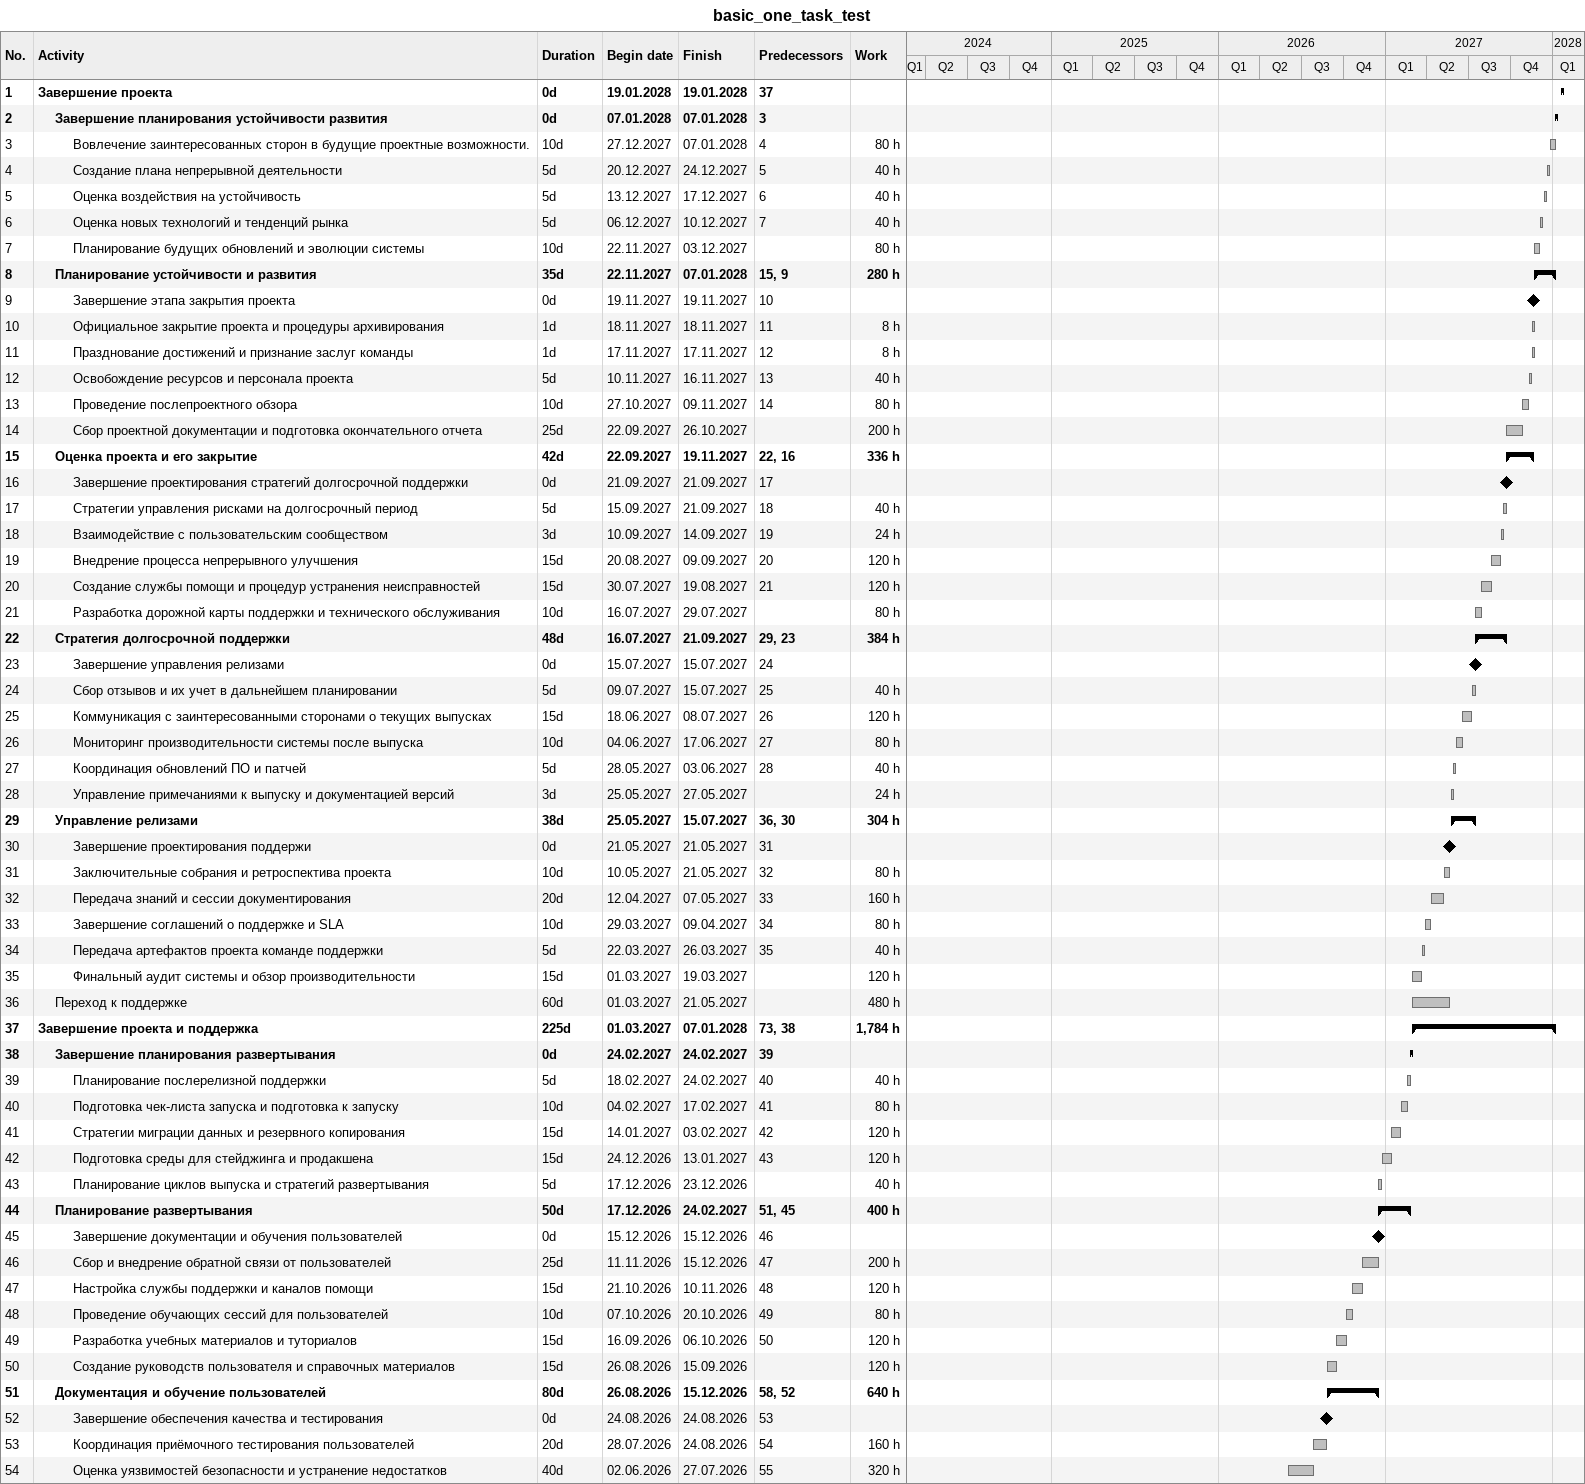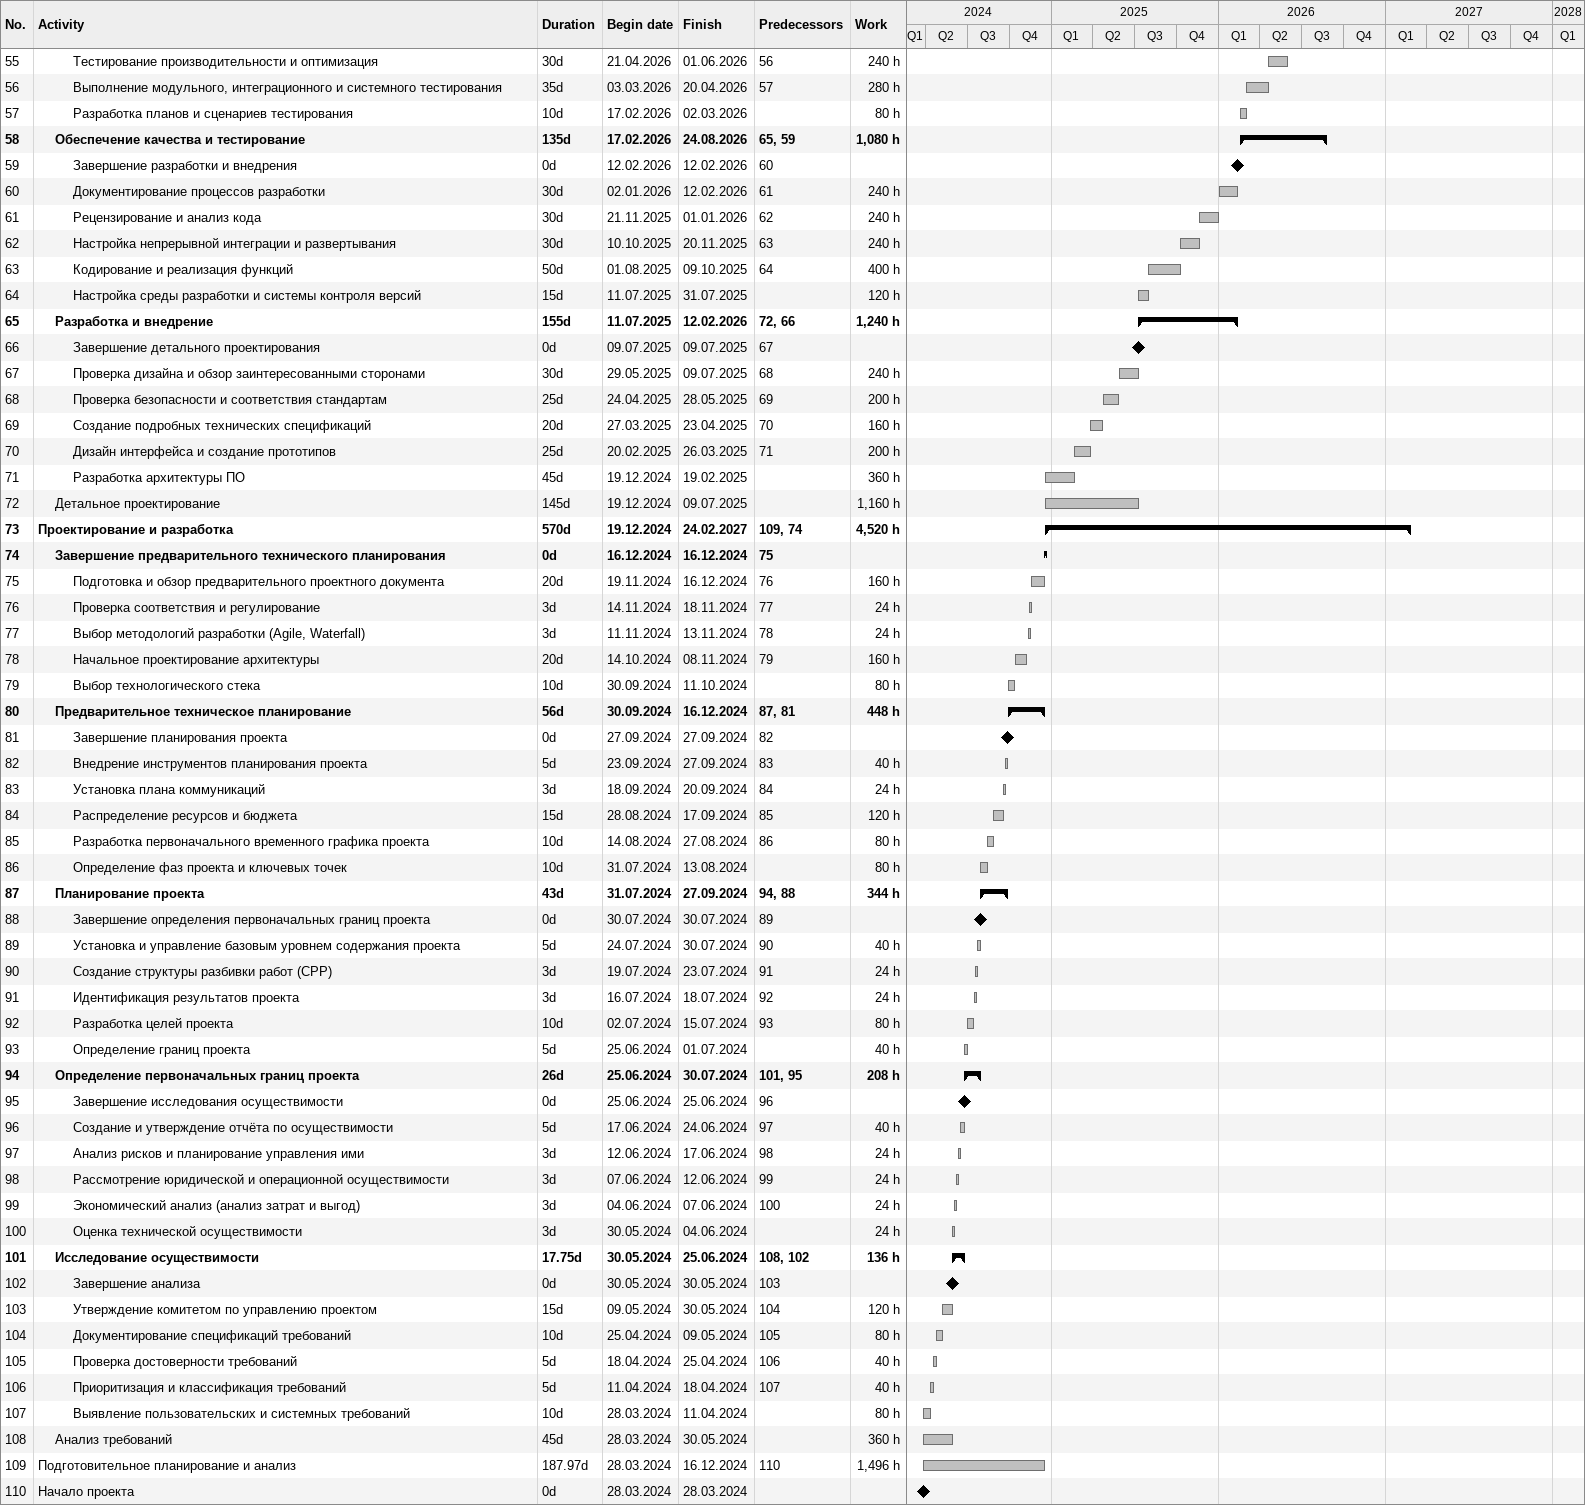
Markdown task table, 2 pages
basic_one_task_test

| ID | Level | Task | Duration | Start | Finish | Predecessors | Work (h) |
|---|---|---|---|---|---|---|---|
| 1 | 1 | **Завершение проекта** | 0d | 2028-01-19 | 2028-01-19 | 37 |  |
| 2 | 2 | **Завершение планирования устойчивости развития** | 0d | 2028-01-07 | 2028-01-07 | 3 |  |
| 3 | 3 | Вовлечение заинтересованных сторон в будущие проектные возможности. | 10d | 2027-12-27 | 2028-01-07 | 4 | 80 |
| 4 | 3 | Создание плана непрерывной деятельности | 5d | 2027-12-20 | 2027-12-24 | 5 | 40 |
| 5 | 3 | Оценка воздействия на устойчивость | 5d | 2027-12-13 | 2027-12-17 | 6 | 40 |
| 6 | 3 | Оценка новых технологий и тенденций рынка | 5d | 2027-12-06 | 2027-12-10 | 7 | 40 |
| 7 | 3 | Планирование будущих обновлений и эволюции системы | 10d | 2027-11-22 | 2027-12-03 |  | 80 |
| 8 | 2 | **Планирование устойчивости и развития** | 35d | 2027-11-22 | 2028-01-07 | 15, 9 | 280 |
| 9 | 3 | Завершение этапа закрытия проекта | 0d | 2027-11-19 | 2027-11-19 | 10 |  |
| 10 | 3 | Официальное закрытие проекта и процедуры архивирования | 1d | 2027-11-18 | 2027-11-18 | 11 | 8 |
| 11 | 3 | Празднование достижений и признание заслуг команды | 1d | 2027-11-17 | 2027-11-17 | 12 | 8 |
| 12 | 3 | Освобождение ресурсов и персонала проекта | 5d | 2027-11-10 | 2027-11-16 | 13 | 40 |
| 13 | 3 | Проведение послепроектного обзора | 10d | 2027-10-27 | 2027-11-09 | 14 | 80 |
| 14 | 3 | Сбор проектной документации и подготовка окончательного отчета | 25d | 2027-09-22 | 2027-10-26 |  | 200 |
| 15 | 2 | **Оценка проекта и его закрытие** | 42d | 2027-09-22 | 2027-11-19 | 22, 16 | 336 |
| 16 | 3 | Завершение проектирования стратегий долгосрочной поддержки | 0d | 2027-09-21 | 2027-09-21 | 17 |  |
| 17 | 3 | Стратегии управления рисками на долгосрочный период | 5d | 2027-09-15 | 2027-09-21 | 18 | 40 |
| 18 | 3 | Взаимодействие с пользовательским сообществом | 3d | 2027-09-10 | 2027-09-14 | 19 | 24 |
| 19 | 3 | Внедрение процесса непрерывного улучшения | 15d | 2027-08-20 | 2027-09-09 | 20 | 120 |
| 20 | 3 | Создание службы помощи и процедур устранения неисправностей | 15d | 2027-07-30 | 2027-08-19 | 21 | 120 |
| 21 | 3 | Разработка дорожной карты поддержки и технического обслуживания | 10d | 2027-07-16 | 2027-07-29 |  | 80 |
| 22 | 2 | **Стратегия долгосрочной поддержки** | 48d | 2027-07-16 | 2027-09-21 | 29, 23 | 384 |
| 23 | 3 | Завершение управления релизами | 0d | 2027-07-15 | 2027-07-15 | 24 |  |
| 24 | 3 | Сбор отзывов и их учет в дальнейшем планировании | 5d | 2027-07-09 | 2027-07-15 | 25 | 40 |
| 25 | 3 | Коммуникация с заинтересованными сторонами о текущих выпусках | 15d | 2027-06-18 | 2027-07-08 | 26 | 120 |
| 26 | 3 | Мониторинг производительности системы после выпуска | 10d | 2027-06-04 | 2027-06-17 | 27 | 80 |
| 27 | 3 | Координация обновлений ПО и патчей | 5d | 2027-05-28 | 2027-06-03 | 28 | 40 |
| 28 | 3 | Управление примечаниями к выпуску и документацией версий | 3d | 2027-05-25 | 2027-05-27 |  | 24 |
| 29 | 2 | **Управление релизами** | 38d | 2027-05-25 | 2027-07-15 | 36, 30 | 304 |
| 30 | 3 | Завершение проектирования поддержи | 0d | 2027-05-21 | 2027-05-21 | 31 |  |
| 31 | 3 | Заключительные собрания и ретроспектива проекта | 10d | 2027-05-10 | 2027-05-21 | 32 | 80 |
| 32 | 3 | Передача знаний и сессии документирования | 20d | 2027-04-12 | 2027-05-07 | 33 | 160 |
| 33 | 3 | Завершение соглашений о поддержке и SLA | 10d | 2027-03-29 | 2027-04-09 | 34 | 80 |
| 34 | 3 | Передача артефактов проекта команде поддержки | 5d | 2027-03-22 | 2027-03-26 | 35 | 40 |
| 35 | 3 | Финальный аудит системы и обзор производительности | 15d | 2027-03-01 | 2027-03-19 |  | 120 |
| 36 | 2 | Переход к поддержке | 60d | 2027-03-01 | 2027-05-21 |  | 480 |
| 37 | 1 | **Завершение проекта и поддержка** | 225d | 2027-03-01 | 2028-01-07 | 73, 38 | 1784 |
| 38 | 2 | **Завершение планирования развертывания** | 0d | 2027-02-24 | 2027-02-24 | 39 |  |
| 39 | 3 | Планирование послерелизной поддержки | 5d | 2027-02-18 | 2027-02-24 | 40 | 40 |
| 40 | 3 | Подготовка чек-листа запуска и подготовка к запуску | 10d | 2027-02-04 | 2027-02-17 | 41 | 80 |
| 41 | 3 | Стратегии миграции данных и резервного копирования | 15d | 2027-01-14 | 2027-02-03 | 42 | 120 |
| 42 | 3 | Подготовка среды для стейджинга и продакшена | 15d | 2026-12-24 | 2027-01-13 | 43 | 120 |
| 43 | 3 | Планирование циклов выпуска и стратегий развертывания | 5d | 2026-12-17 | 2026-12-23 |  | 40 |
| 44 | 2 | **Планирование развертывания** | 50d | 2026-12-17 | 2027-02-24 | 51, 45 | 400 |
| 45 | 3 | Завершение документации и обучения пользователей | 0d | 2026-12-15 | 2026-12-15 | 46 |  |
| 46 | 3 | Сбор и внедрение обратной связи от пользователей | 25d | 2026-11-11 | 2026-12-15 | 47 | 200 |
| 47 | 3 | Настройка службы поддержки и каналов помощи | 15d | 2026-10-21 | 2026-11-10 | 48 | 120 |
| 48 | 3 | Проведение обучающих сессий для пользователей | 10d | 2026-10-07 | 2026-10-20 | 49 | 80 |
| 49 | 3 | Разработка учебных материалов и туториалов | 15d | 2026-09-16 | 2026-10-06 | 50 | 120 |
| 50 | 3 | Создание руководств пользователя и справочных материалов | 15d | 2026-08-26 | 2026-09-15 |  | 120 |
| 51 | 2 | **Документация и обучение пользователей** | 80d | 2026-08-26 | 2026-12-15 | 58, 52 | 640 |
| 52 | 3 | Завершение обеспечения качества и тестирования | 0d | 2026-08-24 | 2026-08-24 | 53 |  |
| 53 | 3 | Координация приёмочного тестирования пользователей | 20d | 2026-07-28 | 2026-08-24 | 54 | 160 |
| 54 | 3 | Оценка уязвимостей безопасности и устранение недостатков | 40d | 2026-06-02 | 2026-07-27 | 55 | 320 |
| 55 | 3 | Тестирование производительности и оптимизация | 30d | 2026-04-21 | 2026-06-01 | 56 | 240 |
| 56 | 3 | Выполнение модульного, интеграционного и системного тестирования | 35d | 2026-03-03 | 2026-04-20 | 57 | 280 |
| 57 | 3 | Разработка планов и сценариев тестирования | 10d | 2026-02-17 | 2026-03-02 |  | 80 |
| 58 | 2 | **Обеспечение качества и тестирование** | 135d | 2026-02-17 | 2026-08-24 | 65, 59 | 1080 |
| 59 | 3 | Завершение разработки и внедрения | 0d | 2026-02-12 | 2026-02-12 | 60 |  |
| 60 | 3 | Документирование процессов разработки | 30d | 2026-01-02 | 2026-02-12 | 61 | 240 |
| 61 | 3 | Рецензирование и анализ кода | 30d | 2025-11-21 | 2026-01-01 | 62 | 240 |
| 62 | 3 | Настройка непрерывной интеграции и развертывания | 30d | 2025-10-10 | 2025-11-20 | 63 | 240 |
| 63 | 3 | Кодирование и реализация функций | 50d | 2025-08-01 | 2025-10-09 | 64 | 400 |
| 64 | 3 | Настройка среды разработки и системы контроля версий | 15d | 2025-07-11 | 2025-07-31 |  | 120 |
| 65 | 2 | **Разработка и внедрение** | 155d | 2025-07-11 | 2026-02-12 | 72, 66 | 1240 |
| 66 | 3 | Завершение детального проектирования | 0d | 2025-07-09 | 2025-07-09 | 67 |  |
| 67 | 3 | Проверка дизайна и обзор заинтересованными сторонами | 30d | 2025-05-29 | 2025-07-09 | 68 | 240 |
| 68 | 3 | Проверка безопасности и соответствия стандартам | 25d | 2025-04-24 | 2025-05-28 | 69 | 200 |
| 69 | 3 | Создание подробных технических спецификаций | 20d | 2025-03-27 | 2025-04-23 | 70 | 160 |
| 70 | 3 | Дизайн интерфейса и создание прототипов | 25d | 2025-02-20 | 2025-03-26 | 71 | 200 |
| 71 | 3 | Разработка архитектуры ПО | 45d | 2024-12-19 | 2025-02-19 |  | 360 |
| 72 | 2 | Детальное проектирование | 145d | 2024-12-19 | 2025-07-09 |  | 1160 |
| 73 | 1 | **Проектирование и разработка** | 570d | 2024-12-19 | 2027-02-24 | 109, 74 | 4520 |
| 74 | 2 | **Завершение предварительного технического планирования** | 0d | 2024-12-16 | 2024-12-16 | 75 |  |
| 75 | 3 | Подготовка и обзор предварительного проектного документа | 20d | 2024-11-19 | 2024-12-16 | 76 | 160 |
| 76 | 3 | Проверка соответствия и регулирование | 3d | 2024-11-14 | 2024-11-18 | 77 | 24 |
| 77 | 3 | Выбор методологий разработки (Agile, Waterfall) | 3d | 2024-11-11 | 2024-11-13 | 78 | 24 |
| 78 | 3 | Начальное проектирование архитектуры | 20d | 2024-10-14 | 2024-11-08 | 79 | 160 |
| 79 | 3 | Выбор технологического стека | 10d | 2024-09-30 | 2024-10-11 |  | 80 |
| 80 | 2 | **Предварительное техническое планирование** | 56d | 2024-09-30 | 2024-12-16 | 87, 81 | 448 |
| 81 | 3 | Завершение планирования проекта | 0d | 2024-09-27 | 2024-09-27 | 82 |  |
| 82 | 3 | Внедрение инструментов планирования проекта | 5d | 2024-09-23 | 2024-09-27 | 83 | 40 |
| 83 | 3 | Установка плана коммуникаций | 3d | 2024-09-18 | 2024-09-20 | 84 | 24 |
| 84 | 3 | Распределение ресурсов и бюджета | 15d | 2024-08-28 | 2024-09-17 | 85 | 120 |
| 85 | 3 | Разработка первоначального временного графика проекта | 10d | 2024-08-14 | 2024-08-27 | 86 | 80 |
| 86 | 3 | Определение фаз проекта и ключевых точек | 10d | 2024-07-31 | 2024-08-13 |  | 80 |
| 87 | 2 | **Планирование проекта** | 43d | 2024-07-31 | 2024-09-27 | 94, 88 | 344 |
| 88 | 3 | Завершение определения первоначальных границ проекта | 0d | 2024-07-30 | 2024-07-30 | 89 |  |
| 89 | 3 | Установка и управление базовым уровнем содержания проекта | 5d | 2024-07-24 | 2024-07-30 | 90 | 40 |
| 90 | 3 | Создание структуры разбивки работ (СРР) | 3d | 2024-07-19 | 2024-07-23 | 91 | 24 |
| 91 | 3 | Идентификация результатов проекта | 3d | 2024-07-16 | 2024-07-18 | 92 | 24 |
| 92 | 3 | Разработка целей проекта | 10d | 2024-07-02 | 2024-07-15 | 93 | 80 |
| 93 | 3 | Определение границ проекта | 5d | 2024-06-25 | 2024-07-01 |  | 40 |
| 94 | 2 | **Определение первоначальных границ проекта** | 26d | 2024-06-25 | 2024-07-30 | 101, 95 | 208 |
| 95 | 3 | Завершение исследования осуществимости | 0d | 2024-06-25 | 2024-06-25 | 96 |  |
| 96 | 3 | Создание и утверждение отчёта по осуществимости | 5d | 2024-06-17 | 2024-06-24 | 97 | 40 |
| 97 | 3 | Анализ рисков и планирование управления ими | 3d | 2024-06-12 | 2024-06-17 | 98 | 24 |
| 98 | 3 | Рассмотрение юридической и операционной осуществимости | 3d | 2024-06-07 | 2024-06-12 | 99 | 24 |
| 99 | 3 | Экономический анализ (анализ затрат и выгод) | 3d | 2024-06-04 | 2024-06-07 | 100 | 24 |
| 100 | 3 | Оценка технической осуществимости | 3d | 2024-05-30 | 2024-06-04 |  | 24 |
| 101 | 2 | **Исследование осуществимости** | 17.75d | 2024-05-30 | 2024-06-25 | 108, 102 | 136 |
| 102 | 3 | Завершение анализа | 0d | 2024-05-30 | 2024-05-30 | 103 |  |
| 103 | 3 | Утверждение комитетом по управлению проектом | 15d | 2024-05-09 | 2024-05-30 | 104 | 120 |
| 104 | 3 | Документирование спецификаций требований | 10d | 2024-04-25 | 2024-05-09 | 105 | 80 |
| 105 | 3 | Проверка достоверности требований | 5d | 2024-04-18 | 2024-04-25 | 106 | 40 |
| 106 | 3 | Приоритизация и классификация требований | 5d | 2024-04-11 | 2024-04-18 | 107 | 40 |
| 107 | 3 | Выявление пользовательских и системных требований | 10d | 2024-03-28 | 2024-04-11 |  | 80 |
| 108 | 2 | Анализ требований | 45d | 2024-03-28 | 2024-05-30 |  | 360 |
| 109 | 1 | Подготовительное планирование и анализ | 187.97d | 2024-03-28 | 2024-12-16 | 110 | 1496 |
| 110 | 1 | Начало проекта | 0d | 2024-03-28 | 2024-03-28 |  |  |
